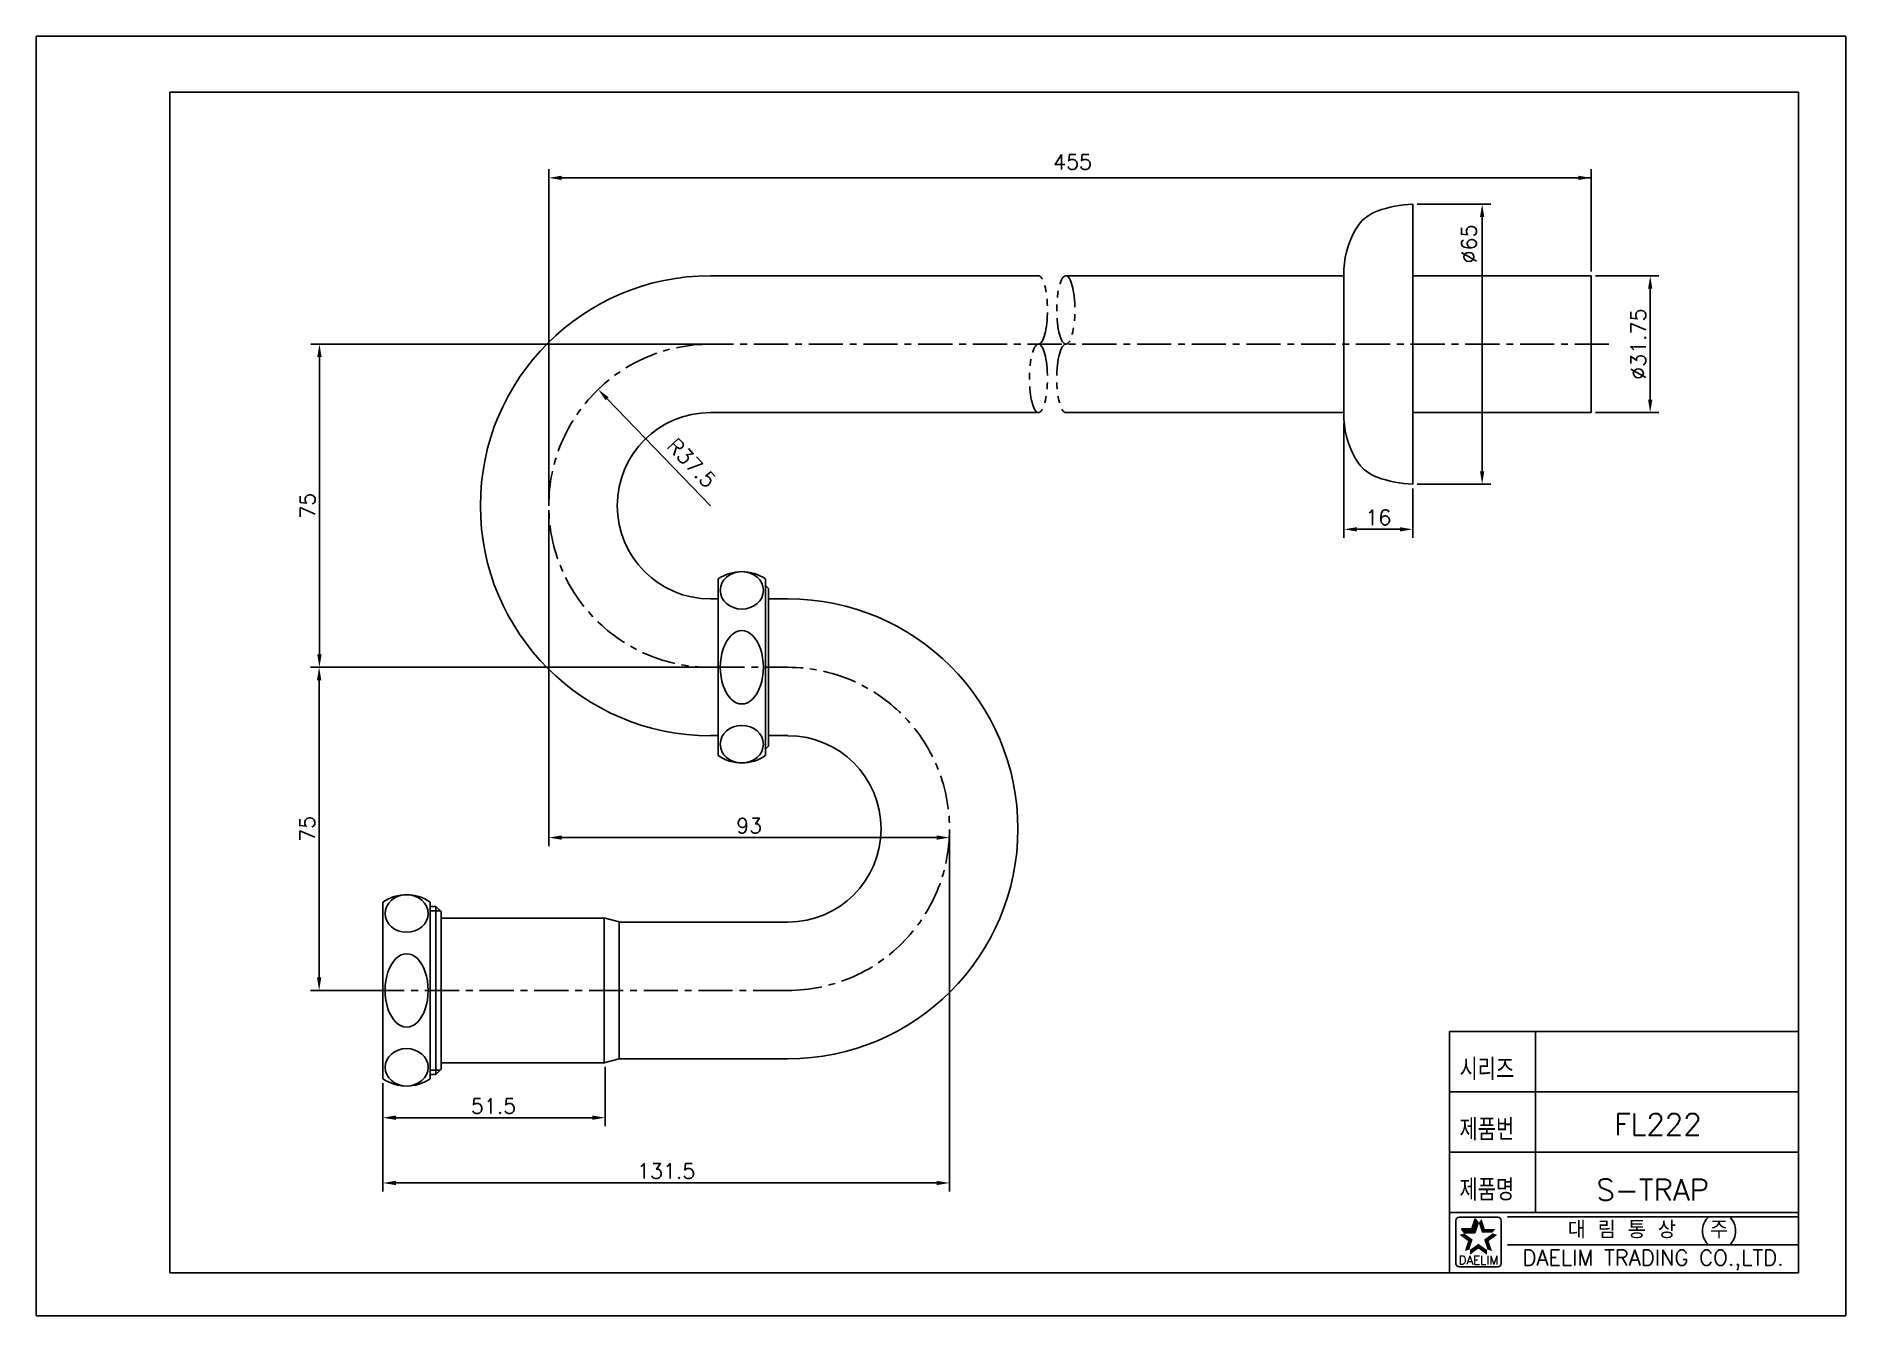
# Model space of a CAD drawing. Header units: millimetres. Extents: x 16642 to 17062, y 3228 to 3525.
import ezdxf
from ezdxf.enums import TextEntityAlignment as Align

# ---------------------------------------------------------------- set-up
doc = ezdxf.new("R2010")
doc.units = ezdxf.units.MM
doc.header["$LTSCALE"] = 0.25
doc.linetypes.add('CENTER', pattern=[50.8, 31.75, -6.35, 6.35, -6.35])
doc.linetypes.add('PHANTOM', pattern=[63.5, 31.75, -6.35, 6.35, -6.35, 6.35, -6.35])
doc.layers.get('0').update_dxf_attribs({"color": 2})
for name, color, linetype in [('CL', 1, 'CENTER'), ('DIM', 2, 'Continuous'), ('DWG', 7, 'Continuous'), ('PH', 3, 'PHANTOM'), ('TXT', 4, 'Continuous')]:
    doc.layers.add(name, color=color, linetype=linetype)
doc.styles.add('DD', font='romans', dxfattribs={"bigfont": 'GHS.shx'})
doc.styles.add('GHS', font='romans.shx', dxfattribs={"height": 3.5, "bigfont": 'ghs.shx'})
doc.styles.add('ROMANS', font='romans')

# ---------------------------------------------------------------- blocks, each defined once
blk = doc.blocks.new('BORDER')
for p, q in [((1, 1), (0, 1)), ((0, 1), (0, 0)), ((1, 0), (1, 1)), ((0, 0), (1, 0))]:
    blk.add_line(p, q)

msp = doc.modelspace()

# ---------------------------------------------------------------- linework, layer by layer
for p, q in [((16761.2, 3415.57), (16761.2, 3493.67)), ((16764.2, 3491.67), (17003.14, 3491.67)), ((17003.14, 3469.95), (17003.14, 3493.67)), ((16962.73, 3485.57), (16979.82, 3485.57)), ((16977.82, 3423.57), (16977.82, 3482.57)), ((17004.14, 3468.95), (17018.83, 3468.95)), ((17016.83, 3440.2), (17016.83, 3465.95)), ((16797.7, 3453.07), (16705.97, 3453.07)), ((16707.97, 3381.07), (16707.97, 3450.07)), ((16798.7, 3415.57), (16774.74, 3440.4)), ((17004.14, 3437.2), (17018.83, 3437.2)), ((16945.75, 3434.68), (16945.75, 3408.09)), ((16961.73, 3419.57), (16961.73, 3408.09)), ((16962.73, 3420.57), (16979.82, 3420.57)), ((16761.2, 3414.57), (16761.2, 3336.54)), ((16948.75, 3410.09), (16958.73, 3410.09)), ((16797.7, 3378.07), (16705.9, 3378.07)), ((16708.9, 3378.07), (16709.97, 3378.07)), ((16707.9, 3375.07), (16707.9, 3306.07)), ((16854.2, 3339.57), (16854.2, 3336.54)), ((16764.2, 3338.54), (16851.2, 3338.54)), ((16854.2, 3337.54), (16854.2, 3256.38)), ((16736, 3321.57), (16733.7, 3321.57)), ((16720.21, 3303.07), (16705.9, 3303.07)), ((16736, 3284.57), (16733.7, 3284.57)), ((16774.32, 3285.31), (16774.32, 3271.53)), ((16722.7, 3281.57), (16722.7, 3271.53)), ((16722.7, 3272.53), (16722.7, 3256.38)), ((16771.32, 3273.53), (16725.7, 3273.53)), ((16725.7, 3258.38), (16851.2, 3258.38))]:
    msp.add_line(p, q)
at = {"color": 7}
for p, q in [((16970.23, 3293.55), (16970.23, 3237.55)), ((16990.23, 3293.55), (16990.23, 3251.55)), ((16970.23, 3279.55), (17051.23, 3279.55)), ((16970.23, 3265.55), (17051.23, 3265.55)), ((16970.23, 3251.55), (17051.23, 3251.55)), ((16970.23, 3237.55), (17051.23, 3237.55))]:
    msp.add_line(p, q, dxfattribs=at)
at = {"color": 2, "linetype": 'Continuous'}
for p, q in [((16971.71, 3239.68), (16971.71, 3249.68)), ((16972.46, 3250.43), (16981.46, 3250.43)), ((16982.21, 3249.68), (16982.21, 3239.68)), ((16983.73, 3250.55), (17051.23, 3250.55)), ((16983.73, 3244.05), (17051.23, 3244.05)), ((16981.46, 3238.93), (16972.71, 3238.93))]:
    msp.add_line(p, q, dxfattribs=at)
at = {"color": 2}
for p, q in [((16973.04, 3247.73), (16975.47, 3247.73)), ((16973.71, 3246.82), (16973.04, 3247.73)), ((16973.71, 3246.82), (16976.13, 3246.82)), ((16975.47, 3247.73), (16976.22, 3250.04)), ((16976.13, 3246.82), (16976.88, 3249.12)), ((16976.88, 3249.12), (16976.22, 3250.04))]:
    msp.add_line(p, q, dxfattribs=at)
at = {"color": 2, "linetype": 'Continuous'}
for centre, radius, start, end in [((16972.46, 3249.68), 0.75, 90, 180), ((16981.46, 3249.68), 0.75, 0, 90), ((16972.58, 3239.81), 0.884, 188.1301, 278.1301), ((16981.46, 3239.68), 0.75, 270, 0)]:
    msp.add_arc(centre, radius, start, end, dxfattribs=at)
for points in [[(16764.2, 3492.17), (16764.2, 3491.17), (16761.2, 3491.67)], [(17000.14, 3492.17), (17000.14, 3491.17), (17003.14, 3491.67)], [(16977.32, 3482.57), (16978.32, 3482.57), (16977.82, 3485.57)], [(17016.33, 3465.95), (17017.33, 3465.95), (17016.83, 3468.95)], [(16707.47, 3450.07), (16708.47, 3450.07), (16707.97, 3453.07)], [(16775.1, 3440.75), (16774.38, 3440.05), (16772.66, 3442.56)], [(17016.33, 3440.2), (17017.33, 3440.2), (17016.83, 3437.2)], [(16977.32, 3423.57), (16978.32, 3423.57), (16977.82, 3420.57)], [(16948.75, 3410.59), (16948.75, 3409.59), (16945.75, 3410.09)], [(16958.73, 3410.59), (16958.73, 3409.59), (16961.73, 3410.09)], [(16707.47, 3381.07), (16708.47, 3381.07), (16707.97, 3378.07)], [(16707.4, 3375.07), (16708.4, 3375.07), (16707.9, 3378.07)], [(16764.2, 3339.04), (16764.2, 3338.04), (16761.2, 3338.54)], [(16851.2, 3339.04), (16851.2, 3338.04), (16854.2, 3338.54)], [(16707.4, 3306.07), (16708.4, 3306.07), (16707.9, 3303.07)], [(16725.7, 3273.03), (16725.7, 3274.03), (16722.7, 3273.53)], [(16771.32, 3273.03), (16771.32, 3274.03), (16774.32, 3273.53)], [(16725.7, 3258.88), (16725.7, 3257.88), (16722.7, 3258.38)], [(16851.2, 3258.88), (16851.2, 3257.88), (16854.2, 3258.38)]]:
    msp.add_solid(points)
at = {"color": 2}
for points in [[(16974.55, 3244.9), (16975.62, 3245.25), (16972.59, 3246.33), (16973.66, 3246.67)], [(16973.04, 3247.73), (16973.71, 3246.82), (16975.47, 3247.73), (16976.13, 3246.82)], [(16975.47, 3247.73), (16976.13, 3246.82), (16976.22, 3250.04), (16976.88, 3249.12)], [(16977.7, 3250.04), (16977.03, 3249.12), (16978.44, 3247.73), (16977.78, 3246.82)], [(16978.44, 3247.73), (16977.78, 3246.82), (16980.87, 3247.73), (16980.2, 3246.82)], [(16981.33, 3246.33), (16980.25, 3246.67), (16979.36, 3244.9), (16978.29, 3245.25)], [(16973.8, 3242.59), (16974.87, 3242.94), (16974.55, 3244.9), (16975.62, 3245.25)], [(16976.96, 3243.15), (16976.96, 3244.28), (16974.99, 3241.72), (16974.99, 3242.86)], [(16978.92, 3241.72), (16978.92, 3242.86), (16976.96, 3243.15), (16976.96, 3244.28)], [(16979.36, 3244.9), (16978.29, 3245.25), (16980.11, 3242.59), (16979.04, 3242.94)]]:
    msp.add_solid(points, dxfattribs=at)
at = {"layer": 'CL'}
for p, q in [((17007.26, 3453.07), (16798.7, 3453.07)), ((16798.7, 3378.07), (16816.7, 3378.07)), ((16816.57, 3303.07), (16710.77, 3303.07))]:
    msp.add_line(p, q, dxfattribs=at)
for centre, start, end in [((16798.7, 3415.57), 90, 270), ((16816.7, 3340.57), 270, 90)]:
    msp.add_arc(centre, 37.5, start, end, dxfattribs=at)
at = {"layer": 'DWG'}
for p, q in [((16961.73, 3485.57), (16961.73, 3437.2)), ((16945.75, 3470.47), (16945.75, 3437.2)), ((16945.75, 3470.47), (16945.75, 3468.95)), ((16874.85, 3468.95), (16798.83, 3468.95)), ((16945.75, 3468.95), (16881.17, 3468.95)), ((17003.14, 3468.95), (16961.73, 3468.95)), ((17003.14, 3437.2), (17003.14, 3468.95)), ((16945.75, 3437.2), (16881.2, 3437.2)), ((16945.75, 3437.2), (16943.86, 3437.2)), ((16945.75, 3435.68), (16945.75, 3437.2)), ((17003.14, 3437.2), (16961.73, 3437.2)), ((16961.73, 3437.2), (16961.73, 3420.57)), ((16800.5, 3378.07), (16800.5, 3398.57)), ((16811.5, 3378.07), (16811.5, 3398.57)), ((16798.7, 3393.95), (16800.5, 3393.95)), ((16798.7, 3393.95), (16800.5, 3393.95)), ((16812.2, 3393.95), (16816.7, 3393.95)), ((16800.5, 3378.07), (16800.5, 3357.57)), ((16811.5, 3378.07), (16811.5, 3357.57)), ((16798.7, 3362.2), (16800.5, 3362.2)), ((16812.2, 3362.2), (16816.7, 3362.2)), ((16722.7, 3303.07), (16722.7, 3323.57)), ((16733.7, 3303.07), (16733.7, 3323.57)), ((16774.06, 3319.87), (16736.2, 3319.87)), ((16774.06, 3319.87), (16774.06, 3286.27)), ((16774.32, 3319.84), (16777.52, 3318.98)), ((16777.52, 3318.98), (16777.52, 3287.16)), ((16816.7, 3318.95), (16777.78, 3318.95)), ((16722.7, 3303.07), (16722.7, 3282.57)), ((16733.7, 3303.07), (16733.7, 3282.57)), ((16970.23, 3293.55), (17051.23, 3293.55)), ((16774.06, 3286.27), (16736.2, 3286.27)), ((16774.32, 3286.31), (16777.52, 3287.16)), ((16816.7, 3287.2), (16777.78, 3287.2))]:
    msp.add_line(p, q, dxfattribs=at)
at = {"layer": 'DWG', "color": 7}
msp.add_line((16875.11, 3437.2), (16798.83, 3437.2), dxfattribs=at)
at = {"layer": 'DWG', "linetype": 'Continuous'}
for p, q in [((16811.5, 3397.07), (16812.2, 3396.37)), ((16812.2, 3378.07), (16812.2, 3396.37)), ((16812.2, 3378.07), (16812.2, 3359.77)), ((16811.5, 3359.07), (16812.2, 3359.77)), ((16735, 3322.57), (16733.7, 3322.57)), ((16735, 3322.57), (16735, 3303.07)), ((16735, 3322.57), (16736.2, 3321.37)), ((16736.2, 3303.07), (16736.2, 3321.37)), ((16735, 3283.57), (16735, 3303.07)), ((16736.2, 3303.07), (16736.2, 3284.77)), ((16735, 3283.57), (16736.2, 3284.77)), ((16735, 3283.57), (16733.7, 3283.57))]:
    msp.add_line(p, q, dxfattribs=at)
at = {"layer": 'DWG'}
for centre, radius, start, end in [((16957.07, 3474.65), 10, 111.1927, 142.8035), ((16963.23, 3455.61), 30, 92.866, 109.0071), ((16965.73, 3469.57), 20, 146.2077, 177.4359), ((16798.7, 3415.57), 53.38, 90, 270), ((16798.7, 3415.57), 21.62, 90, 270), ((16946.75, 3435.72), 1, 177.4359, 182.5641), ((16965.73, 3436.57), 20, 182.5641, 213.7923), ((16957.07, 3431.49), 10, 217.1965, 248.8073), ((16963.23, 3450.53), 30, 250.9929, 267.134), ((16806, 3390.52), 9.75, 55.6482, 124.3518), ((16816.7, 3340.57), 53.38, 270, 90), ((16816.7, 3340.57), 21.62, 270, 90), ((16806, 3365.62), 9.75, 235.6482, 304.3518), ((16728.2, 3315.52), 9.75, 55.6482, 124.3518), ((16774.06, 3318.87), 1, 75, 90), ((16774.06, 3287.27), 1, 270, 285), ((16777.78, 3286.2), 1, 90, 105), ((16728.2, 3290.62), 9.75, 235.6482, 304.3518)]:
    msp.add_arc(centre, radius, start, end, dxfattribs=at)
at = {"layer": 'DWG', "extrusion": (0, 0, -1)}
for centre in [(16806, 3395.92), (16728.2, 3320.92)]:
    msp.add_ellipse(centre, major_axis=(5, 0), ratio=0.870647, dxfattribs=at)
for centre in [(16806, 3378.07), (16728.2, 3303.07)]:
    msp.add_ellipse(centre, major_axis=(0, 8.52), ratio=0.586856, start_param=4.712389, end_param=7.853982, dxfattribs=at)
at = {"layer": 'DWG'}
for centre in [(16806, 3378.07), (16728.2, 3303.07)]:
    msp.add_ellipse(centre, major_axis=(0, -8.52), ratio=0.586856, start_param=4.712389, end_param=7.853982, dxfattribs=at)
for centre in [(16806, 3360.22), (16728.2, 3285.22)]:
    msp.add_ellipse(centre, major_axis=(5, 0), ratio=0.870647, dxfattribs=at)
at = {"layer": 'PH', "color": 2}
for centre, major_axis in [((16874.85, 3461.01), (0, 7.94)), ((16881.2, 3445.13), (0, -7.94))]:
    msp.add_ellipse(centre, major_axis=major_axis, ratio=0.26441, start_param=3.141593, end_param=6.283185, dxfattribs=at)
for centre in [(16881.2, 3461.01), (16874.85, 3445.13)]:
    msp.add_ellipse(centre, major_axis=(0, 7.94), ratio=0.26441, dxfattribs=at)
at = {"layer": 'TXT'}
for p, q in [((16673.23, 3237.55), (16673.23, 3511.55)), ((16673.23, 3511.55), (17051.23, 3511.55)), ((17051.23, 3511.55), (17051.23, 3237.55)), ((17051.23, 3237.55), (16673.23, 3237.55))]:
    msp.add_line(p, q, dxfattribs=at)

# ---------------------------------------------------------------- block references
at = {"xscale": 420, "yscale": 297, "zscale": 420}
msp.add_blockref('BORDER', (16642.23, 3227.55), dxfattribs=at)

# ---------------------------------------------------------------- texts
at = {"color": 7, "style": 'GHS'}
msp.add_text('FL222', height=5, dxfattribs=at).set_placement((17018.61, 3271.98), align=Align.MIDDLE)
at = {"style": 'GHS'}
msp.add_text('S-TRAP', height=5, dxfattribs=at).set_placement((17004.33, 3254.28))
at = {"color": 7, "linetype": 'Continuous'}
for s, height, style, p in [('대 림 통 상  (주)', 4, 'GHS', (17017.49, 3247.24)), ('DAELIM TRADING CO.,LTD.', 3.6, 'ROMANS', (17017.49, 3240.48))]:
    msp.add_text(s, height=height, dxfattribs=dict(at, style=style)).set_placement(p, align=Align.MIDDLE)
at = {"color": 2, "linetype": 'Continuous', "style": 'ROMANS'}
msp.add_text('DAELIM', height=2, dxfattribs=at).set_placement((16976.96, 3239.48), align=Align.CENTER)
at = {"char_height": 3.5, "attachment_point": 5, "style": 'DD'}
for s, insert in [('\\A1;455', (16882.77, 3495.36)), ('\\A1;16', (16953.74, 3412.84)), ('\\A1;93', (16807.7, 3341.29)), ('\\A1;51.5', (16748.38, 3276.23)), ('\\A1;131.5', (16788.45, 3261.13))]:
    msp.add_mtext(s, dxfattribs=dict(at, insert=insert))
for s, insert, rotation in [('\\A1;%%C65', (16974.75, 3476.33), 90), ('\\A1;%%c31.75', (17014.08, 3453.07), 90), ('\\A1;R37.5', (16794.36, 3425.51), 313.9763), ('\\A1;75', (16705.22, 3415.57), 90), ('\\A1;75', (16705.15, 3340.57), 90)]:
    msp.add_mtext(s, dxfattribs=dict(at, insert=insert, rotation=rotation))
at = {"layer": 'DIM', "style": 'GHS', "width": 0.8}
for s, p in [('시리즈', (16972.57, 3282.28)), ('제품번', (16972.57, 3268.28)), ('제품명', (16972.57, 3254.28))]:
    msp.add_text(s, height=5, dxfattribs=at).set_placement(p)

doc.saveas('drawing.dxf')
